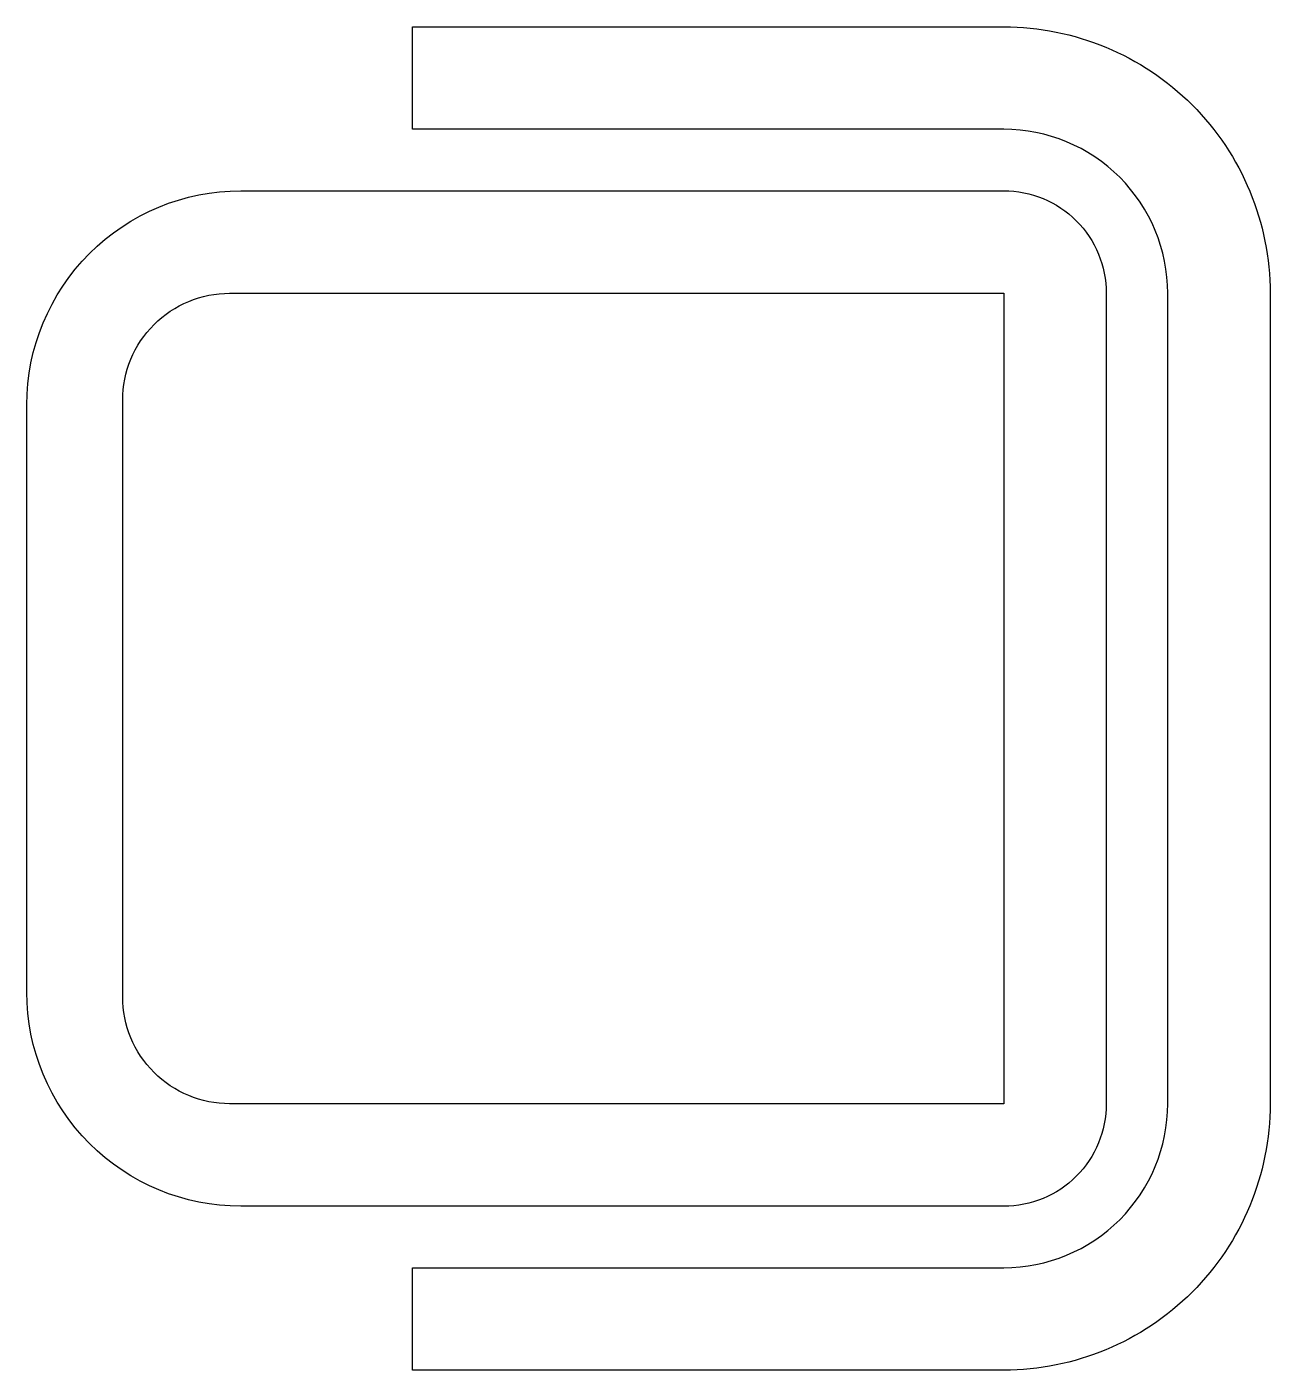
# Model space of a CAD drawing. Extents: x 16.395 to 16.976, y 35.798 to 36.426.
import ezdxf

# ---------------------------------------------------------------- set-up
doc = ezdxf.new("R2010")
doc.units = 0
doc.header["$LTSCALE"] = 0.5
doc.header["$MEASUREMENT"] = 0
doc.layers.get('0').update_dxf_attribs({"linetype": 'CONTINUOUS'})

msp = doc.modelspace()

# ---------------------------------------------------------------- linework, layer by layer
for p, q in [((16.85194, 36.30128), (16.85194, 36.30128)), ((16.85194, 35.92248), (16.85194, 35.92248))]:
    msp.add_line(p, q)
for points in [[(16.57549, 36.42577), (16.85194, 36.42577, -0.414214), (16.97642, 36.30128), (16.97642, 35.92248, -0.414214), (16.85194, 35.79799), (16.57549, 35.79799), (16.57549, 35.84587), (16.85194, 35.84587, 0.414214), (16.92854, 35.92248), (16.92854, 36.30128, 0.414214), (16.85194, 36.37789), (16.57549, 36.37789)], [(16.89982, 36.30128), (16.89982, 35.92248, -0.414214), (16.85194, 35.8746), (16.49518, 35.8746, -0.414214), (16.39518, 35.9746), (16.39518, 36.24916, -0.414214), (16.49518, 36.34916), (16.85194, 36.34916, -0.414214)], [(16.85194, 35.92248), (16.48999, 35.92248, -0.414214), (16.43999, 35.97248), (16.43999, 36.25128, -0.414214), (16.48999, 36.30128), (16.85194, 36.30128)]]:
    msp.add_lwpolyline(points, format="xyb", close=True)

doc.saveas('drawing.dxf')
